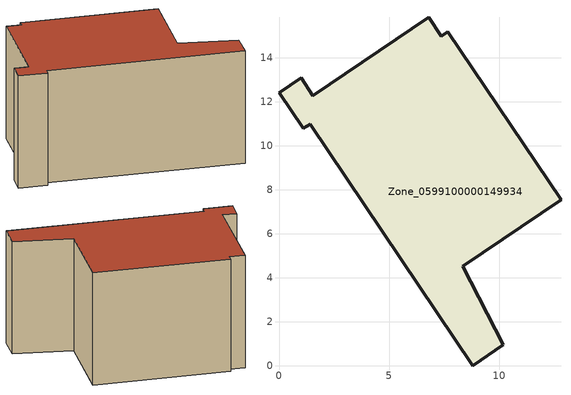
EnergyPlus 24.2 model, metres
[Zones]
Zone_0599100000149934
 floor ground (C_G): 8.34,4.53 10.19,0.95 8.79,0 1.41,10.98 1.1,10.79 0,12.41 1,13.08 1.54,12.27 6.8,15.83 7.38,14.97 7.66,15.18 12.81,7.54 z0
 wall outside (C_F): 1.54,12.27 1,13.08 0,12.41 1.1,10.79 1.41,10.98 8.79,0 10.19,0.95 8.34,4.53 12.81,7.54 7.66,15.18 7.38,14.97 6.8,15.83 1.54,12.27 z0:8.04
 roof outside (C_R): 1.41,10.98 8.79,0 10.19,0.95 8.34,4.53 12.81,7.54 7.66,15.18 7.38,14.97 6.8,15.83 1.54,12.27 1,13.08 0,12.41 1.1,10.79 z8.04
[BUILDING]
Pand.0599100000149934: North Axis=0; Terrain=City; Loads Convergence Tolerance Value=0.04; Temperature Convergence Tolerance Value=0.4; Solar Distribution=FullExterior; Maximum Number of Warmup Days=25; Minimum Number of Warmup Days=1
[Site:Location]
Rotterdam.The.Hague.AP_ZH_NLD Design_Conditions: Latitude=51.96; Longitude=4.45; Time Zone=1; Elevation=-4.5
[SITE:GROUNDTEMPERATURE:BUILDINGSURFACE]
18, 18, 18, 18, 18, 18, 18, 18, 18, 18, 18, 18
[MATERIAL] Thermal Absorptance=0.9; Solar Absorptance=0.7; Visible Absorptance=0.7
Name | Roughness | Thickness | Conductivity | Density | Specific Heat
G.TI.1975-1991 | MediumSmooth | 0.15 | 0.288461 | 540 | 1210
F.TI.1975-1991 | Rough | 0.3 | 0.230769 | 1920 | 840
R.TI.1975-1991 | MediumRough | 0.2 | 0.153846 | 1500 | 1000
[CONSTRUCTION]
C_G: G.TI.1975-1991
C_F: F.TI.1975-1991
C_R: R.TI.1975-1991
[ZONE]
Zone_0599100000149934: Type=1; Multiplier=1; Ceiling Height=Autocalculate; Volume=Autocalculate; Floor Area=autocalculate; Part of Total Floor Area=Yes
[ZONEINFILTRATION:DESIGNFLOWRATE]
Infil_Zone_0599100000149934: Zone or ZoneList or Space or SpaceList=Zone_0599100000149934; Schedule=AlwaysOn; Design Flow Rate Calculation Method=Flow/Area; Flow Rate per Floor Area=0.003; Constant Term Coefficient=1; Temperature Term Coefficient=0; Velocity Term Coefficient=0; Velocity Squared Term Coefficient=0
[HVACTEMPLATE:ZONE:IDEALLOADSAIRSYSTEM]
Zone_0599100000149934: Maximum Heating Supply Air Temperature=50; Minimum Cooling Supply Air Temperature=13; Maximum Heating Supply Air Humidity Ratio=0.0156; Minimum Cooling Supply Air Humidity Ratio=0.0077; Heating Limit=NoLimit; Cooling Limit=NoLimit; Dehumidification Control Type=ConstantSensibleHeatRatio; Cooling Sensible Heat Ratio=0.7; Dehumidification Setpoint=60; Humidification Control Type=None; Humidification Setpoint=30; Outdoor Air Method=None; Outdoor Air Flow Rate per Person=0.00944; Outdoor Air Flow Rate per Zone Floor Area=0; Outdoor Air Flow Rate per Zone=0; Demand Controlled Ventilation Type=None; Outdoor Air Economizer Type=NoEconomizer; Heat Recovery Type=None; Sensible Heat Recovery Effectiveness=0.7; Latent Heat Recovery Effectiveness=0.65
[ZONECONTROL:THERMOSTAT]
ThermostatControl_Zone_0599100000149934: Zone or ZoneList=Zone_0599100000149934; Control Type Schedule=DualSetpointControlType; Control 1=Thermostat_Zone_0599100000149934; Temperature Difference Between Cutout And Setpoint=0
[THERMOSTATSETPOINT:DUALSETPOINT]
Thermostat_Zone_0599100000149934: Heating Setpoint Temperature Schedule=HeatingSetpoint_Zone_0599100000149934; Cooling Setpoint Temperature Schedule=CoolingSetpoint_Zone_0599100000149934
[SCHEDULE:COMPACT]
HeatingSetpoint_Zone_0599100000149934: Through: 12/31, For: AllDays, Until: 24:00, 21
CoolingSetpoint_Zone_0599100000149934: Through: 12/31, For: AllDays, Until: 24:00, 24
DualSetpointControlType: Through: 12/31, For: AllDays, Until: 24:00, 4
AlwaysOn: Through: 12/31, For: AllDays, Until: 24:00, 1
